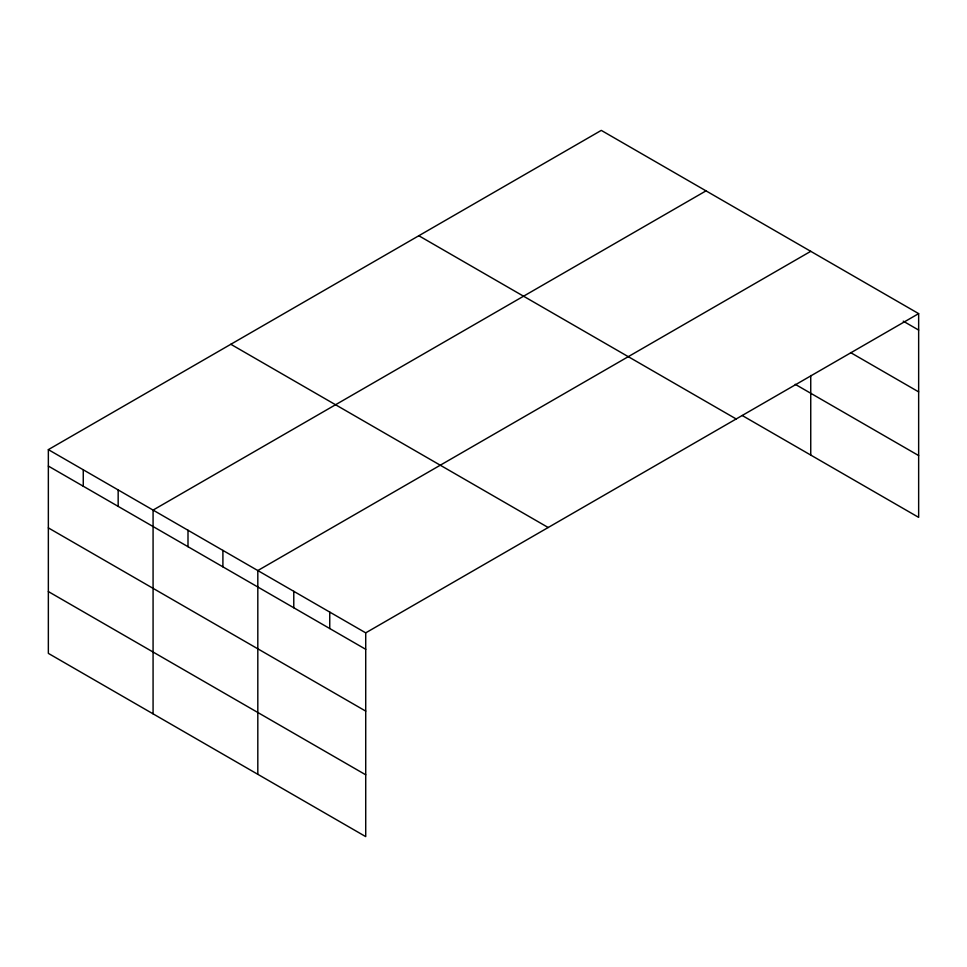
<?xml version="1.0" encoding="UTF-8"?>
<svg xmlns="http://www.w3.org/2000/svg" width="967" height="967" viewBox="0 0 967 967"><rect width="100%" height="100%" fill="white"/><g stroke="black" fill="none" stroke-linecap="round" stroke-linejoin="round"><path stroke-width="1.45" d="M918.65 313.622L601.281 130.388L48.35 449.631L48.35 653.378L365.719 836.612L365.719 632.853L918.65 313.622L918.65 517.369L742.221 415.508M706.019 190.862L153.076 510.092L153.076 713.839M810.745 251.323L257.814 570.554L257.814 774.313M903.238 321.165L918.65 330.073M850.573 352.568L918.65 391.877M795.225 384.31L918.65 455.566M418.82 235.743L736.177 418.965M230.823 344.276L548.18 527.511M48.35 449.631L365.719 632.853M48.35 466.07L365.719 649.304M48.35 527.885L365.719 711.108M48.35 591.562L365.719 774.797M810.745 375.498L810.745 455.07M329.747 612.087L329.747 628.538M293.775 591.321L293.775 607.772M222.906 550.404L222.906 566.843M187.997 530.242L187.997 546.693M118.167 489.931L118.167 506.382M83.259 469.781L83.259 486.232"/></g></svg>
